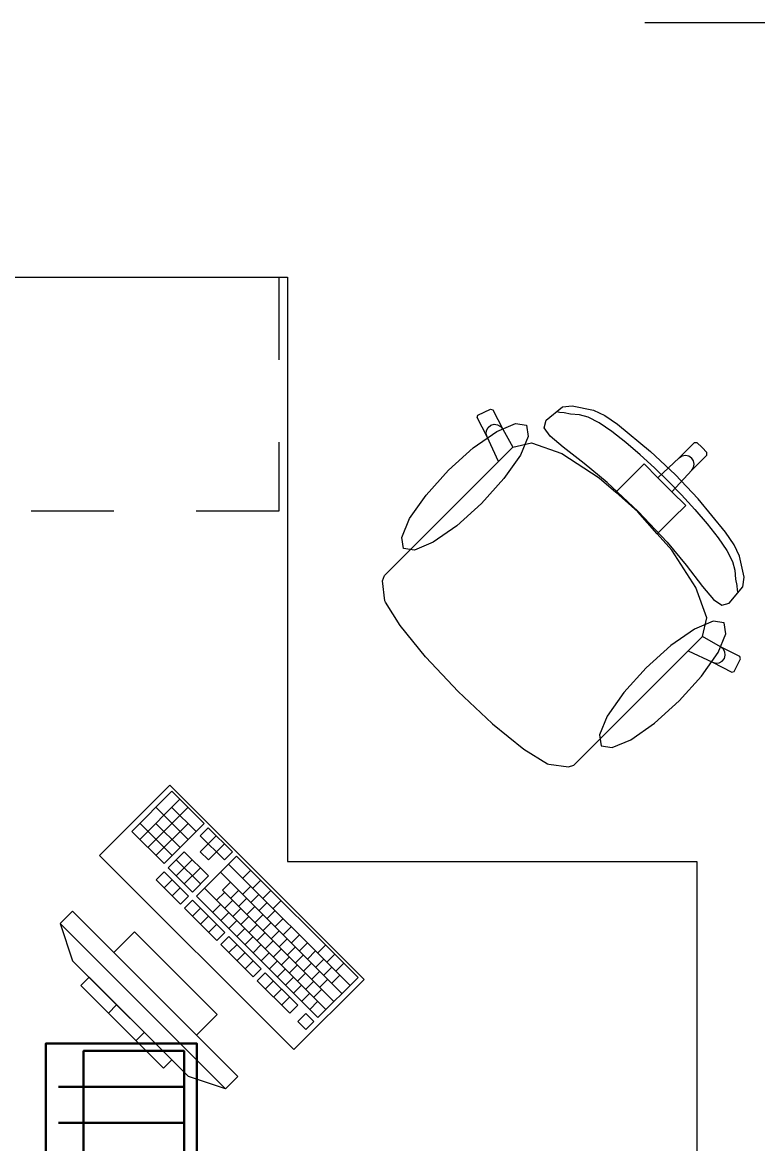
# Model space of a CAD drawing. Header units: inches. Extents: x -19 to 5698, y -728 to 92.
# Drawn here: x 287.211 to 288.468, y 18.981 to 20.9 of the extents above; entities that cross this region are included whole.
import ezdxf

# ---------------------------------------------------------------- set-up
doc = ezdxf.new("R2010")
doc.units = ezdxf.units.IN
doc.header["$MEASUREMENT"] = 0
for name, pattern in [('HIDDEN', [0.375, 0.25, -0.125]), ('Punto & Raya', [0.65, 0.5, -0.075, 0, -0.075]), ('Rayas', [0.282222, 0.141111, -0.141111])]:
    doc.linetypes.add(name, pattern=pattern)
doc.layers.get('0').update_dxf_attribs({"color": 61})
doc.layers.add('00 conduct tomacorr', color=120, linetype='HIDDEN', lineweight=30)
doc.layers.add('02 _ ARQ _ ALB _ Ejes Generales', color=251, linetype='Continuous')
doc.layers.add('Interior - Mobiliario', color=7, linetype='Continuous')

# ---------------------------------------------------------------- blocks, each defined once
blk = doc.blocks.new('CAJA POP UP 6 MODULOS')
at = {"layer": '00 conduct tomacorr', "linetype": 'Continuous'}
for p, q in [((-0.095, -0.165), (-0.095, -0.0151)), ((-0.052, -0.165), (-0.052, -0.0151)), ((0.052, -0.165), (0.052, -0.0151)), ((0.095, -0.165), (0.095, -0.0151)), ((0, -0.165), (0, -0.18))]:
    blk.add_line(p, q, dxfattribs=at)
for points in [[(-0.147, 0), (0.147, 0), (0.147, -0.18), (-0.147, -0.18)], [(0, 0), (0.147, 0), (0.147, -0.18), (0, -0.18)]]:
    blk.add_lwpolyline(points, close=True, dxfattribs=at)
for points in [[(-0.138, -0.045), (-0.009, -0.045), (-0.009, -0.165), (-0.138, -0.165), (-0.138, -0.045)], [(0.009, -0.045), (0.138, -0.045), (0.138, -0.165), (0.009, -0.165), (0.009, -0.045)]]:
    blk.add_lwpolyline(points, dxfattribs=at)
at = {"color": 1, "insert": (-0.1807, -0.168), "char_height": 0.05, "attachment_point": 1, "rotation": 180}
blk.add_mtext_dynamic_manual_height_columns('{\\fVerdana|b0|i0|c0|p34;2T}', width=0.000481, gutter_width=0.1561, heights=[0], dxfattribs=at)

msp = doc.modelspace()

# ---------------------------------------------------------------- linework, layer by layer
at = {"layer": '02 _ ARQ _ ALB _ Ejes Generales', "color": 251, "linetype": 'Punto & Raya', "lineweight": 13, "true_color": 0x636466}
msp.add_line((288.275, 20.9), (290.275, 20.9), dxfattribs=at)
at = {"layer": 'Interior - Mobiliario', "color": 175, "linetype": 'Rayas', "lineweight": 13}
for p, q in [((287.6494, 20.4638), (287.6494, 20.0638)), ((287.6494, 20.0638), (287.0644, 20.0638))]:
    msp.add_line(p, q, dxfattribs=at)
at = {"layer": 'Interior - Mobiliario', "color": 175, "linetype": 'Continuous', "lineweight": 13}
for p, q in [((288.1344, 20.2423), (288.1512, 20.2441)), ((288.1512, 20.2441), (288.1873, 20.2364)), ((287.9885, 20.2236), (287.9898, 20.2276)), ((287.9898, 20.2276), (288.0112, 20.2384)), ((288.0112, 20.2384), (288.0152, 20.2371)), ((288.0152, 20.2371), (288.0322, 20.204)), ((288.1066, 20.2191), (288.1344, 20.2423)), ((288.1292, 20.2326), (288.1247, 20.2334)), ((288.1372, 20.2318), (288.1292, 20.2326)), ((288.148, 20.2298), (288.1372, 20.2318)), ((288.1634, 20.2286), (288.148, 20.2298)), ((288.1781, 20.2247), (288.1634, 20.2286)), ((288.1969, 20.2148), (288.1781, 20.2247)), ((288.1873, 20.2364), (288.2066, 20.2274)), ((288.2066, 20.2274), (288.2283, 20.2125)), ((288.0055, 20.1905), (287.9885, 20.2236)), ((288.0045, 20.2019), (288.0074, 20.207)), ((288.0074, 20.207), (288.012, 20.2106)), ((288.012, 20.2106), (288.0176, 20.2122)), ((288.0176, 20.2122), (288.0234, 20.2115)), ((288.0234, 20.2115), (288.0286, 20.2086)), ((288.0286, 20.2086), (288.0322, 20.204)), ((288.1032, 20.2062), (288.1066, 20.2191)), ((288.1132, 20.1918), (288.1032, 20.2062)), ((288.2188, 20.1999), (288.1969, 20.2148)), ((288.2283, 20.2125), (288.285, 20.1657)), ((288.0039, 20.1961), (288.0045, 20.2019)), ((288.0055, 20.1905), (288.0039, 20.1961)), ((288.0251, 20.1487), (288.0055, 20.1905)), ((288.0322, 20.204), (288.0495, 20.173)), ((288.1355, 20.1732), (288.1132, 20.1918)), ((288.2426, 20.1813), (288.2188, 20.1999)), ((288.0493, 20.1729), (288.0251, 20.1487)), ((288.0493, 20.1729), (288.0495, 20.173)), ((288.0495, 20.173), (288.0815, 20.1804)), ((288.0815, 20.1804), (288.1334, 20.1621)), ((288.1716, 20.1453), (288.1355, 20.1732)), ((288.2673, 20.1602), (288.2426, 20.1813)), ((288.3341, 20.1548), (288.3602, 20.1809)), ((288.3602, 20.1809), (288.3644, 20.1809)), ((288.3644, 20.1809), (288.373, 20.1724)), ((288.3815, 20.1638), (288.373, 20.1724)), ((287.8772, 20.0008), (288.0251, 20.1487)), ((288.1334, 20.1621), (288.1973, 20.1207)), ((288.292, 20.1376), (288.2673, 20.1602)), ((288.285, 20.1657), (288.3272, 20.1266)), ((288.2976, 20.1208), (288.3341, 20.1548)), ((288.3341, 20.1548), (288.339, 20.1581)), ((288.339, 20.1581), (288.3447, 20.1592)), ((288.3447, 20.1592), (288.3505, 20.158)), ((288.3505, 20.158), (288.3553, 20.1547)), ((288.3586, 20.1498), (288.3553, 20.1547)), ((288.3554, 20.1335), (288.3815, 20.1596)), ((288.3598, 20.1441), (288.3586, 20.1498)), ((288.3815, 20.1596), (288.3815, 20.1638)), ((288.211, 20.1126), (288.1716, 20.1453)), ((288.2528, 20.1233), (288.2739, 20.1445)), ((288.2739, 20.1445), (288.2976, 20.1208)), ((288.3154, 20.1148), (288.292, 20.1376)), ((288.3215, 20.0969), (288.3554, 20.1335)), ((288.3554, 20.1335), (288.3587, 20.1383)), ((288.3587, 20.1383), (288.3598, 20.1441)), ((288.1973, 20.1207), (288.2254, 20.0959)), ((288.2637, 20.0631), (288.211, 20.1126)), ((288.2254, 20.0959), (288.2528, 20.1233)), ((288.2976, 20.1208), (288.3095, 20.1089)), ((288.3215, 20.0969), (288.3095, 20.1089)), ((288.3154, 20.1148), (288.3382, 20.0913)), ((288.3663, 20.0844), (288.3272, 20.1266)), ((288.2254, 20.0959), (288.2632, 20.0626)), ((288.3451, 20.0733), (288.3215, 20.0969)), ((288.3382, 20.0913), (288.3608, 20.0667)), ((288.3239, 20.0522), (288.3451, 20.0733)), ((288.4131, 20.0277), (288.3663, 20.0844)), ((288.2966, 20.0248), (288.2632, 20.0626)), ((288.2637, 20.0631), (288.3132, 20.0103)), ((288.2966, 20.0248), (288.3239, 20.0522)), ((288.3608, 20.0667), (288.382, 20.042)), ((288.382, 20.042), (288.4005, 20.0182)), ((288.3213, 19.9966), (288.2966, 20.0248)), ((288.4005, 20.0182), (288.4154, 19.9963)), ((288.428, 20.006), (288.4131, 20.0277)), ((287.8517, 19.9753), (287.8772, 20.0008)), ((288.3132, 20.0103), (288.3459, 19.971)), ((288.3627, 19.9328), (288.3213, 19.9966)), ((288.4154, 19.9963), (288.4254, 19.9775)), ((288.437, 19.9867), (288.428, 20.006)), ((287.8298, 19.9534), (287.8517, 19.9753)), ((288.4254, 19.9775), (288.4293, 19.9627)), ((288.4448, 19.9506), (288.437, 19.9867)), ((288.3459, 19.971), (288.3738, 19.9349)), ((288.4293, 19.9627), (288.4304, 19.9473)), ((287.8269, 19.9441), (287.8298, 19.9534)), ((287.8309, 19.9102), (287.8269, 19.9441)), ((288.4304, 19.9473), (288.4324, 19.9366)), ((288.4324, 19.9366), (288.4332, 19.9285)), ((288.4429, 19.9338), (288.4448, 19.9506)), ((288.381, 19.8809), (288.3627, 19.9328)), ((288.3738, 19.9349), (288.3924, 19.9126)), ((288.4197, 19.906), (288.4429, 19.9338)), ((288.4332, 19.9285), (288.434, 19.924)), ((287.8318, 19.908), (287.8309, 19.9102)), ((287.8567, 19.868), (287.8318, 19.908)), ((288.3924, 19.9126), (288.4068, 19.9026)), ((288.4068, 19.9026), (288.4197, 19.906)), ((288.3736, 19.8489), (288.381, 19.8809)), ((287.9003, 19.8143), (287.8567, 19.868)), ((288.3735, 19.8487), (288.3493, 19.8245)), ((288.3735, 19.8487), (288.3736, 19.8489)), ((288.4046, 19.8316), (288.3736, 19.8489)), ((288.2015, 19.6766), (288.3493, 19.8245)), ((288.3493, 19.8245), (288.3911, 19.8049)), ((288.4092, 19.8279), (288.4046, 19.8316)), ((288.4377, 19.8146), (288.4046, 19.8316)), ((288.4121, 19.8228), (288.4092, 19.8279)), ((288.4128, 19.817), (288.4121, 19.8228)), ((287.9009, 19.8135), (287.9003, 19.8143)), ((287.9558, 19.7552), (287.9009, 19.8135)), ((288.3911, 19.8049), (288.3967, 19.8033)), ((288.3911, 19.8049), (288.4242, 19.7879)), ((288.3967, 19.8033), (288.4025, 19.8039)), ((288.4025, 19.8039), (288.4076, 19.8068)), ((288.4076, 19.8068), (288.4113, 19.8113)), ((288.4113, 19.8113), (288.4128, 19.817)), ((288.4282, 19.7892), (288.439, 19.8106)), ((288.439, 19.8106), (288.4377, 19.8146)), ((288.4242, 19.7879), (288.4282, 19.7892)), ((287.9558, 19.7552), (288.0141, 19.7003)), ((288.0141, 19.7003), (288.0149, 19.6996)), ((288.0149, 19.6996), (288.0686, 19.6561)), ((288.1759, 19.6511), (288.2015, 19.6766)), ((288.0686, 19.6561), (288.1087, 19.6311)), ((288.154, 19.6291), (288.1759, 19.6511)), ((288.1087, 19.6311), (288.1108, 19.6303)), ((288.1108, 19.6303), (288.1447, 19.6263)), ((288.1447, 19.6263), (288.154, 19.6291)), ((287.4663, 19.5842), (287.3978, 19.5156)), ((287.5217, 19.5288), (287.4663, 19.5842)), ((287.4802, 19.5704), (287.4116, 19.5018)), ((287.494, 19.5565), (287.4255, 19.488)), ((287.4943, 19.5014), (287.4389, 19.5568)), ((287.508, 19.5151), (287.4665, 19.5567)), ((287.3978, 19.5156), (287.4532, 19.4603)), ((287.4669, 19.474), (287.4115, 19.5294)), ((287.4806, 19.4877), (287.4391, 19.5292)), ((287.4942, 19.529), (287.4393, 19.4741)), ((287.4532, 19.4603), (287.5217, 19.5288)), ((287.5287, 19.5219), (287.5149, 19.5082)), ((287.5702, 19.4804), (287.5287, 19.5219)), ((287.5149, 19.5082), (287.5288, 19.4943)), ((287.5425, 19.5081), (287.5288, 19.4943)), ((287.4875, 19.4808), (287.4601, 19.4533)), ((287.5291, 19.4392), (287.4875, 19.4808)), ((287.5288, 19.4943), (287.5151, 19.4806)), ((287.5151, 19.4806), (287.5289, 19.4668)), ((287.5426, 19.4805), (287.5288, 19.4943)), ((287.5289, 19.4668), (287.5426, 19.4805)), ((287.5564, 19.4942), (287.5426, 19.4805)), ((287.5426, 19.4805), (287.5565, 19.4666)), ((287.5565, 19.4666), (287.5702, 19.4804)), ((287.5153, 19.4255), (287.4738, 19.467)), ((287.5014, 19.4669), (287.4739, 19.4395)), ((287.5771, 19.4734), (287.5086, 19.4049)), ((287.7711, 19.252), (287.5634, 19.4597)), ((287.7848, 19.2657), (287.5771, 19.4734)), ((287.4532, 19.4465), (287.4395, 19.4328)), ((287.4948, 19.4049), (287.4532, 19.4465)), ((287.4601, 19.4533), (287.5016, 19.4118)), ((287.5152, 19.4531), (287.4878, 19.4256)), ((287.5016, 19.4118), (287.5291, 19.4392)), ((287.7574, 19.2383), (287.5497, 19.446)), ((287.6014, 19.4492), (287.5876, 19.4355)), ((287.4395, 19.4328), (287.4811, 19.3912)), ((287.4671, 19.4326), (287.4534, 19.4189)), ((287.4809, 19.4188), (287.4672, 19.4051)), ((287.73, 19.2109), (287.5223, 19.4186)), ((287.567, 19.4287), (287.5533, 19.415)), ((287.6015, 19.4216), (287.5878, 19.4079)), ((287.6187, 19.4319), (287.605, 19.4182)), ((287.4811, 19.3912), (287.4948, 19.4049)), ((287.5086, 19.4049), (287.7163, 19.1972)), ((287.5568, 19.4115), (287.543, 19.3978)), ((287.7437, 19.2246), (287.5533, 19.415)), ((287.5809, 19.4149), (287.5671, 19.4011)), ((287.5947, 19.401), (287.581, 19.3873)), ((287.6153, 19.4078), (287.6016, 19.3941)), ((287.636, 19.4146), (287.6223, 19.4009)), ((287.5017, 19.398), (287.488, 19.3843)), ((287.488, 19.3843), (287.5434, 19.3289)), ((287.5571, 19.3426), (287.5017, 19.398)), ((287.5155, 19.3842), (287.5018, 19.3705)), ((287.55, 19.3909), (287.5363, 19.3772)), ((287.5706, 19.3977), (287.5569, 19.384)), ((287.5845, 19.3838), (287.5707, 19.3701)), ((287.6086, 19.3872), (287.5948, 19.3734)), ((287.6292, 19.3939), (287.6155, 19.3802)), ((287.643, 19.3801), (287.6293, 19.3664)), ((287.6533, 19.3973), (287.6396, 19.3836)), ((287.2967, 19.3789), (287.2755, 19.3577)), ((287.5795, 19.0961), (287.2967, 19.3789)), ((287.5294, 19.3703), (287.5157, 19.3566)), ((287.5638, 19.377), (287.5501, 19.3633)), ((287.5777, 19.3632), (287.5639, 19.3495)), ((287.5983, 19.37), (287.5846, 19.3563)), ((287.6224, 19.3733), (287.6087, 19.3596)), ((287.6569, 19.3663), (287.6432, 19.3525)), ((287.2755, 19.3577), (287.5583, 19.0748)), ((287.2755, 19.3577), (287.2967, 19.294)), ((287.4027, 19.3435), (287.3674, 19.3082)), ((287.5442, 19.2021), (287.4027, 19.3435)), ((287.5432, 19.3565), (287.5295, 19.3428)), ((287.5434, 19.3289), (287.5571, 19.3426)), ((287.5915, 19.3493), (287.5778, 19.3356)), ((287.6121, 19.3561), (287.5984, 19.3424)), ((287.626, 19.3423), (287.6123, 19.3286)), ((287.6362, 19.3595), (287.6225, 19.3458)), ((287.6501, 19.3456), (287.6364, 19.3319)), ((287.6707, 19.3524), (287.657, 19.3387)), ((287.564, 19.3357), (287.5503, 19.322)), ((287.5503, 19.322), (287.6057, 19.2666)), ((287.6194, 19.2803), (287.564, 19.3357)), ((287.5779, 19.3219), (287.5641, 19.3081)), ((287.6054, 19.3355), (287.5916, 19.3218)), ((287.6398, 19.3284), (287.6261, 19.3147)), ((287.6639, 19.3318), (287.6502, 19.3181)), ((287.6846, 19.3386), (287.6709, 19.3248)), ((287.6984, 19.3247), (287.6847, 19.311)), ((287.3674, 19.3082), (287.5088, 19.1668)), ((287.5917, 19.308), (287.578, 19.2943)), ((287.6192, 19.3217), (287.6055, 19.3079)), ((287.6331, 19.3078), (287.6193, 19.2941)), ((287.6537, 19.3146), (287.64, 19.3009)), ((287.6778, 19.3179), (287.6641, 19.3042)), ((287.6916, 19.3041), (287.6779, 19.2904)), ((287.7123, 19.3109), (287.6986, 19.2971)), ((287.7294, 19.3211), (287.7157, 19.3074)), ((287.745, 19.3055), (287.7313, 19.2918)), ((287.4947, 19.0961), (287.2967, 19.294)), ((287.6056, 19.2942), (287.5918, 19.2804)), ((287.6469, 19.294), (287.6332, 19.2802)), ((287.6675, 19.3007), (287.6538, 19.287)), ((287.6814, 19.2869), (287.6677, 19.2732)), ((287.7055, 19.2902), (287.6918, 19.2765)), ((287.7261, 19.297), (287.7124, 19.2833)), ((287.7606, 19.29), (287.7469, 19.2762)), ((287.325, 19.2658), (287.3108, 19.2516)), ((287.4664, 19.1243), (287.325, 19.2658)), ((287.6057, 19.2666), (287.6194, 19.2803)), ((287.6263, 19.2734), (287.6126, 19.2597)), ((287.6817, 19.218), (287.6263, 19.2734)), ((287.6607, 19.2801), (287.647, 19.2664)), ((287.6746, 19.2663), (287.6609, 19.2525)), ((287.6952, 19.2731), (287.6815, 19.2593)), ((287.7193, 19.2764), (287.7056, 19.2627)), ((287.7163, 19.1972), (287.7848, 19.2657)), ((287.74, 19.2832), (287.7263, 19.2695)), ((287.7538, 19.2693), (287.7401, 19.2556)), ((287.3108, 19.2516), (287.4522, 19.1102)), ((287.6126, 19.2597), (287.668, 19.2043)), ((287.6402, 19.2595), (287.6265, 19.2458)), ((287.654, 19.2457), (287.6403, 19.232)), ((287.6884, 19.2524), (287.6747, 19.2387)), ((287.7091, 19.2592), (287.6954, 19.2455)), ((287.7229, 19.2454), (287.7092, 19.2316)), ((287.7332, 19.2625), (287.7195, 19.2488)), ((287.6679, 19.2318), (287.6542, 19.2181)), ((287.7023, 19.2386), (287.6886, 19.2249)), ((287.3721, 19.2186), (287.358, 19.2045)), ((287.668, 19.2043), (287.6817, 19.218)), ((287.7161, 19.2247), (287.7024, 19.211)), ((287.5088, 19.1668), (287.5442, 19.2021)), ((287.6956, 19.2041), (287.6819, 19.1904)), ((287.6819, 19.1904), (287.6957, 19.1766)), ((287.7094, 19.1903), (287.6956, 19.2041)), ((287.6957, 19.1766), (287.7094, 19.1903)), ((287.4192, 19.1715), (287.4051, 19.1573)), ((287.4522, 19.1102), (287.4664, 19.1243)), ((287.5583, 19.0748), (287.4947, 19.0961)), ((287.5583, 19.0748), (287.5795, 19.0961))]:
    msp.add_line(p, q, dxfattribs=at)
at = {"layer": 'Interior - Mobiliario', "color": 175, "linetype": 'Continuous', "lineweight": 13, "flags": 128}
for points in [[(287.0644, 18.9638), (287.0644, 20.4638), (287.6644, 20.4638), (287.6644, 19.4638), (288.3644, 19.4638), (288.3644, 18.9638)], [(287.9393, 20.1336), (287.9818, 20.1718), (288.0221, 20.1998), (288.0542, 20.2134), (288.0731, 20.2105), (288.076, 20.1916), (288.0624, 20.1595), (288.0344, 20.1192), (287.9962, 20.0767), (287.9537, 20.0385), (287.9134, 20.0105), (287.8813, 19.9969), (287.8624, 19.9998), (287.8595, 20.0187), (287.8731, 20.0508), (287.9011, 20.0911)], [(288.3342, 19.7387), (288.3724, 19.7812), (288.4004, 19.8215), (288.414, 19.8536), (288.4111, 19.8725), (288.3922, 19.8754), (288.3601, 19.8618), (288.3198, 19.8338), (288.2773, 19.7956), (288.2391, 19.7531), (288.2111, 19.7128), (288.1975, 19.6807), (288.2004, 19.6618), (288.2193, 19.6589), (288.2514, 19.6725), (288.2917, 19.7005)], [(287.675, 19.142), (287.7952, 19.2622), (287.4629, 19.5946), (287.3426, 19.4744)]]:
    msp.add_lwpolyline(points, close=True, dxfattribs=at)

# ---------------------------------------------------------------- block references
at = {"layer": '00 conduct tomacorr', "xscale": 1.432830642179531, "yscale": 1.432830642179531, "zscale": 1.432830642179531, "rotation": 89.99999999999997}
msp.add_blockref('CAJA POP UP 6 MODULOS', (287.251, 18.942, -0.0006), dxfattribs=at)

doc.saveas('drawing.dxf')
